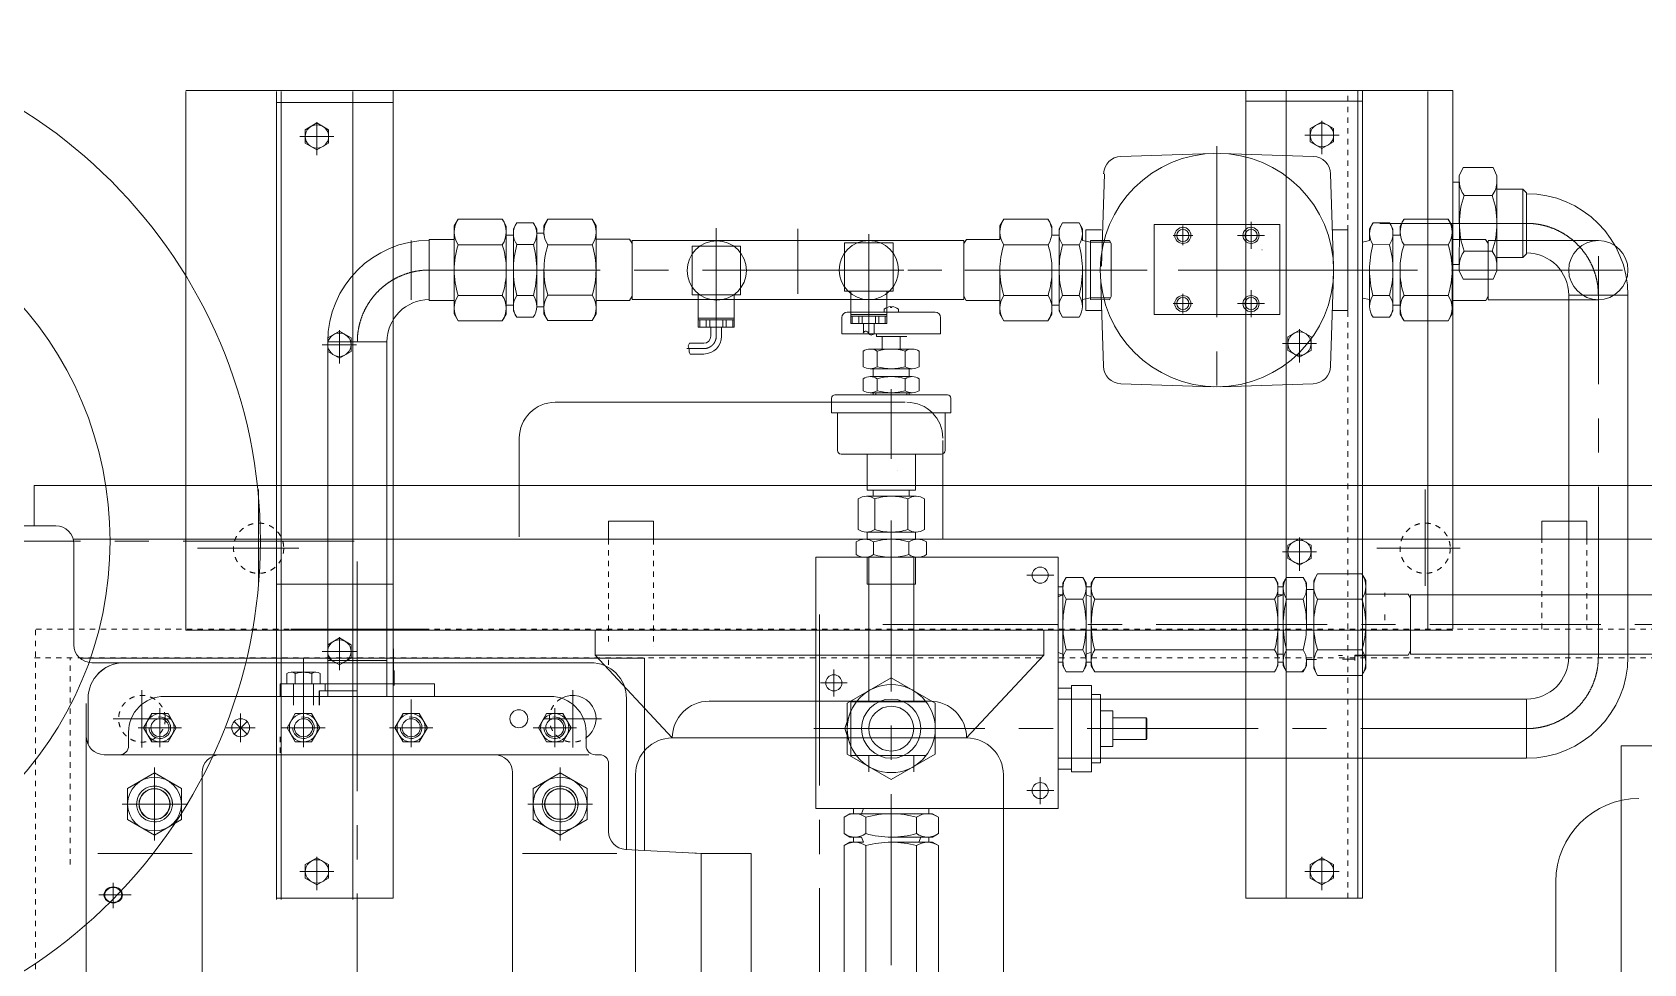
# Model space of a CAD drawing. Header units: millimetres. Extents: x 0 to 559189, y 1 to 426050.
# Drawn here: x 452740 to 475548, y 187871 to 201052 of the extents above; entities that cross this region are included whole.
import ezdxf

# ---------------------------------------------------------------- set-up
doc = ezdxf.new("R2010")
doc.units = ezdxf.units.MM
doc.header["$LTSCALE"] = 25.4
doc.linetypes.add('CENTER', pattern=[50.8, 31.75, -6.35, 6.35, -6.35])
doc.linetypes.add('EB_DASH', pattern=[6, 3, -3])
for name, color, linetype, lineweight in [('CAXA0', 7, 'Continuous', 5), ('CAXA1', 5, 'CENTER', 5), ('CAXA2', 6, 'EB_DASH', 5)]:
    doc.layers.add(name, color=color, linetype=linetype, lineweight=lineweight)

msp = doc.modelspace()

# ---------------------------------------------------------------- linework, layer by layer
at = {"layer": 'CAXA0', "color": 7, "linetype": 'Continuous', "lineweight": 5}
for p, q in [((454915.39, 200227.45), (472847.8, 200227.45)), ((454915.39, 192592.16), (454915.39, 200212.17)), ((456198.09, 188782.16), (456198.09, 200212.17)), ((456198.09, 200059.77), (457849.09, 200059.77)), ((456261.59, 200212.17), (456261.59, 188782.16)), ((457277.59, 200212.17), (457277.59, 188782.16)), ((457849.09, 188797.44), (457849.09, 200227.45)), ((469914.1, 188797.44), (469914.1, 200227.45)), ((469914.1, 200075.05), (471565.1, 200075.05)), ((470485.6, 200227.45), (470485.6, 188797.44)), ((471501.6, 200227.45), (471501.6, 188797.44)), ((471565.1, 188797.44), (471565.1, 200227.45)), ((472492.2, 192592.16), (472492.2, 200212.17)), ((472847.8, 192607.44), (472847.8, 200227.45)), ((456769.59, 199767.92), (456604.49, 199672.6)), ((456604.49, 199481.96), (456604.49, 199672.6)), ((456934.69, 199672.6), (456769.59, 199767.92)), ((456934.69, 199481.96), (456934.69, 199672.6)), ((470993.6, 199786.05), (470828.5, 199690.73)), ((470828.5, 199500.09), (470828.5, 199690.73)), ((471158.7, 199690.73), (470993.6, 199786.05)), ((471158.7, 199500.09), (471158.7, 199690.73)), ((456604.49, 199481.96), (456769.59, 199386.64)), ((456769.59, 199386.64), (456934.69, 199481.96)), ((470828.5, 199500.09), (470993.6, 199404.77)), ((470993.6, 199404.77), (471158.7, 199500.09)), ((469454.44, 199337.15), (468145.5, 199294.89)), ((469560.98, 199337.15), (470869.92, 199294.89)), ((472936.7, 199020.99), (472992.09, 199139.79)), ((472992.09, 199139.79), (473414.7, 199139.79)), ((473470.1, 199020.99), (473414.7, 199139.79)), ((467872.85, 197740.28), (467915.11, 199049.22)), ((471157.85, 197740.28), (471115.6, 199049.22)), ((472847.8, 198929.51), (472938.46, 198929.51)), ((472847.8, 198929.51), (472938.22, 198929.51)), ((472936.7, 198347.85), (472936.7, 199020.99)), ((473470.1, 199020.99), (473470.1, 198347.85)), ((473006.81, 198743.75), (473401.51, 198743.75)), ((473838.4, 198830.45), (473470.1, 198830.45)), ((473889.2, 198779.65), (473838.4, 198830.45)), ((473838.4, 198830.45), (473838.4, 197865.25)), ((473889.2, 197916.05), (473889.2, 198779.65)), ((458713.11, 198310.67), (458712.94, 198119.95)), ((458713.11, 198310.67), (458768.8, 198406.92)), ((458768.8, 198406.92), (459394.2, 198406.36)), ((459449.71, 198310.01), (459394.2, 198406.36)), ((459449.71, 198310.01), (459449.6, 198182.79)), ((459551.28, 198271.6), (459551.2, 198182.7)), ((459551.28, 198271.6), (459599.75, 198355.38)), ((459599.75, 198355.38), (459833.16, 198355.17)), ((459881.48, 198271.3), (459833.16, 198355.17)), ((459881.13, 198220.52), (459881.13, 197153.72)), ((459881.13, 197166.42), (459881.13, 198207.82)), ((459881.13, 198207.82), (459983.44, 198207.82)), ((459881.48, 198271.3), (459881.33, 198106.2)), ((459982.67, 198312.2), (460038.24, 198408.52)), ((459982.67, 198312.2), (459982.72, 198184.98)), ((460663.64, 198408.72), (460038.24, 198408.52)), ((460719.28, 198312.44), (460663.64, 198408.72)), ((460719.28, 198312.44), (460719.68, 197067.4)), ((466436.18, 198310.79), (466436.01, 198120.08)), ((466436.18, 198310.79), (466491.86, 198407.05)), ((466491.86, 198407.05), (467117.26, 198406.49)), ((467172.78, 198310.13), (467117.26, 198406.49)), ((467172.78, 198310.13), (467172.66, 198182.92)), ((467274.34, 198271.72), (467274.26, 198182.82)), ((467274.34, 198271.72), (467322.81, 198355.5)), ((467322.81, 198355.5), (467556.22, 198355.29)), ((467604.54, 198271.43), (467556.22, 198355.29)), ((467604.54, 198271.43), (467604.39, 198106.33)), ((467653.51, 198256.73), (467653.51, 197113.73)), ((467874.3, 198256.73), (467653.51, 198256.73)), ((468618.71, 197059.92), (468618.71, 198329.92)), ((468618.71, 198329.92), (470396.71, 198329.92)), ((470396.71, 198329.92), (470396.71, 197059.92)), ((471141.12, 198256.73), (471361.91, 198256.73)), ((471361.91, 198256.73), (471361.91, 197113.73)), ((471666.66, 198271.43), (471714.98, 198355.29)), ((471666.66, 198271.43), (471666.81, 198106.33)), ((471948.39, 198355.5), (471714.98, 198355.29)), ((471996.86, 198271.72), (471948.39, 198355.5)), ((471996.86, 198271.72), (471996.94, 198182.82)), ((472098.43, 198310.13), (472153.94, 198406.49)), ((472098.43, 198310.13), (472098.54, 198182.92)), ((472779.34, 198407.05), (472153.94, 198406.49)), ((472835.03, 198310.79), (472779.34, 198407.05)), ((472835.03, 198310.79), (472835.59, 197685.74)), ((472936.7, 197674.7), (472938.22, 198347.85)), ((473470.1, 197674.7), (473470.1, 198347.85)), ((458356.97, 198120.27), (458356.97, 197256.67)), ((458356.97, 198120.27), (458712.94, 198119.95)), ((458357.23, 197268.02), (458357.23, 198113.69)), ((458712.94, 198119.95), (458712, 197065.63)), ((458767.83, 198045.56), (459393.23, 198046.12)), ((459445.78, 198182.79), (459551.2, 198182.7)), ((459448.6, 197064.97), (459449.6, 198182.79)), ((459550.23, 197103.2), (459551.2, 198182.7)), ((459598.83, 198046.3), (459832.24, 198046.51)), ((460663.99, 198043.76), (460038.59, 198043.96)), ((461194.69, 198121.87), (460719.34, 198121.72)), ((461228.88, 198062.7), (461194.63, 198121.99)), ((461228.87, 198107.57), (461229.14, 197269.37)), ((461228.87, 198106.22), (465926.47, 198106.22)), ((462078.33, 197337.15), (462078.33, 198022.95)), ((462078.33, 198022.95), (462764.13, 198022.95)), ((462764.13, 197337.15), (462764.13, 198022.95)), ((464237.33, 197387.82), (464237.33, 198073.62)), ((464237.33, 198073.62), (464923.13, 198073.62)), ((464923.13, 197387.82), (464923.13, 198073.62)), ((465926.47, 198106.22), (465925.72, 197268.02)), ((465926.43, 198061.35), (465960.71, 198120.62)), ((465960.65, 198120.5), (466436.01, 198120.08)), ((466490.9, 198045.43), (467116.29, 198045.99)), ((467172.66, 198182.92), (467274.26, 198182.82)), ((467274.26, 198178.2), (467273.82, 197687.98)), ((467321.89, 198045.95), (467555.3, 198046.15)), ((467718.67, 198080.83), (467604.39, 198106.33)), ((467718.67, 198080.83), (467717.94, 197268.02)), ((467718.69, 198106.23), (467718.67, 198080.83)), ((467718.67, 198080.83), (468000.01, 198080.57)), ((467718.69, 198106.23), (467985.37, 198105.99)), ((468010.75, 198061.93), (467985.06, 198106.53)), ((468010.75, 198061.93), (468010.08, 197311.79)), ((471565.1, 198083.63), (471666.81, 198106.33)), ((471949.31, 198046.18), (471715.9, 198046.39)), ((472102.29, 198182.92), (471996.94, 198182.82)), ((471996.94, 198178.2), (471997.38, 197687.98)), ((472780.31, 198045.2), (472154.91, 198045.76)), ((473311.2, 198117.11), (472835.97, 198117.54)), ((473344.77, 198061.35), (473310.49, 198120.62)), ((473344.74, 198101.86), (473345.49, 197263.66)), ((474905.2, 198106.11), (473345.44, 198106.11)), ((472847.8, 197766.19), (472936.7, 197766.19)), ((473006.81, 197951.95), (473401.51, 197951.95)), ((473838.4, 197865.25), (473470.1, 197865.25)), ((473889.2, 197916.05), (473838.4, 197865.25)), ((459880.96, 197687.1), (459880.5, 197173.39)), ((459983.08, 197067.16), (459982.88, 197689.68)), ((466435.62, 197688.28), (466435.06, 197065.76)), ((467171.66, 197065.1), (467172.22, 197687.62)), ((467273.29, 197103.32), (467273.82, 197687.52)), ((467604.02, 197687.23), (467603.56, 197173.51)), ((467857.57, 197633.74), (467899.83, 196324.8)), ((471157.85, 197633.74), (471115.6, 196324.8)), ((471667.18, 197687.23), (471667.65, 197173.51)), ((471997.91, 197103.32), (471997.38, 197687.52)), ((472099.54, 197065.1), (472098.98, 197687.62)), ((472835.59, 197688.28), (472836.14, 197065.76)), ((472936.7, 197674.7), (472992.09, 197555.91)), ((472992.09, 197555.91), (473414.7, 197555.91)), ((473470.1, 197674.7), (473414.7, 197555.91)), ((458767.83, 197328.69), (459393.23, 197328.13)), ((459598.83, 197327.95), (459832.24, 197327.74)), ((460663.99, 197330.49), (460038.59, 197330.29)), ((461229.12, 197317.69), (461194.84, 197258.27)), ((462078.33, 197337.15), (462764.13, 197337.15)), ((462167.23, 196879.95), (462167.23, 197337.15)), ((462675.23, 196879.95), (462675.23, 197337.15)), ((464237.33, 197387.82), (464923.13, 197387.82)), ((464326.23, 196930.62), (464326.23, 197387.82)), ((464834.23, 196930.62), (464834.23, 197387.82)), ((465925.76, 197316.34), (465960, 197256.9)), ((466490.9, 197328.82), (467116.29, 197328.26)), ((467321.89, 197328.07), (467555.3, 197327.86)), ((467717.96, 197293.42), (467603.64, 197268.13)), ((467717.96, 197293.42), (467999.31, 197293.17)), ((468010.08, 197311.79), (467984.3, 197267.24)), ((471565.1, 197290.8), (471667.56, 197268.13)), ((471949.31, 197328.07), (471715.9, 197327.86)), ((472780.31, 197328.82), (472154.91, 197328.26)), ((473345.44, 197316.34), (473311.2, 197256.9)), ((474486.1, 192201.17), (474486.1, 197331.85)), ((474486.1, 197331.85), (475324.3, 197331.85)), ((475324.3, 192201.17), (475324.3, 197331.85)), ((458356.97, 197256.67), (458712.17, 197256.35)), ((458712, 197065.63), (458767.51, 196969.28)), ((459448.6, 197064.97), (459392.91, 196968.72)), ((459448.71, 197192.19), (459550.31, 197192.1)), ((459550.23, 197103.2), (459598.55, 197019.33)), ((459881.13, 197166.42), (459983.44, 197166.42)), ((459983.08, 197067.16), (460038.71, 196970.88)), ((460719.68, 197067.4), (460664.11, 196971.08)), ((461194.84, 197258.27), (460719.62, 197258.12)), ((461229.14, 197268.02), (465925.72, 197268.02)), ((464275.55, 197090.47), (465520.15, 197090.47)), ((464796.25, 197090.47), (464796.25, 197133.55)), ((464887.69, 197169.21), (464887.69, 197159.3)), ((464887.69, 197159.3), (464908.01, 197159.3)), ((464908.01, 197169.21), (464908.01, 197159.3)), ((464999.45, 197134.05), (464999.45, 197090.47)), ((465960, 197256.9), (466435.23, 197256.48)), ((466435.06, 197065.76), (466490.57, 196969.41)), ((467171.66, 197065.1), (467115.97, 196968.85)), ((467171.77, 197192.32), (467273.37, 197192.22)), ((467273.29, 197103.32), (467321.61, 197019.46)), ((467874.3, 197113.73), (467653.51, 197113.73)), ((467717.94, 197268.02), (467984.62, 197267.79)), ((471141.12, 197113.73), (471361.91, 197113.73)), ((471997.91, 197103.32), (471949.59, 197019.46)), ((472099.43, 197192.32), (471997.83, 197192.22)), ((472099.54, 197065.1), (472155.23, 196968.85)), ((472836.14, 197065.76), (472780.63, 196969.41)), ((473311.2, 197256.9), (472835.97, 197256.48)), ((474905.2, 197267.91), (473345.44, 197267.91)), ((458767.51, 196969.28), (459392.91, 196968.72)), ((459598.55, 197019.33), (459831.96, 197019.13)), ((460664.11, 196971.08), (460038.71, 196970.88)), ((462675.23, 197006.95), (462167.23, 197006.95)), ((462675.23, 196981.55), (462167.23, 196981.55)), ((462675.23, 196879.95), (462167.23, 196879.95)), ((462187.92, 196879.95), (462187.92, 196981.55)), ((462280.6, 196879.95), (462280.6, 196981.55)), ((462328.56, 196879.95), (462328.56, 196981.55)), ((462345.03, 196752.95), (462345.03, 196879.95)), ((462497.43, 196752.95), (462497.43, 196879.95)), ((462513.91, 196879.95), (462513.91, 196981.55)), ((462561.87, 196879.95), (462561.87, 196981.55)), ((462654.55, 196879.95), (462654.55, 196981.55)), ((464199.35, 196785.67), (464199.35, 197014.27)), ((464834.23, 197057.62), (464326.23, 197057.62)), ((464834.23, 197032.22), (464326.23, 197032.22)), ((464834.23, 196930.62), (464326.23, 196930.62)), ((464346.92, 196930.62), (464346.92, 197032.22)), ((464439.6, 196930.62), (464439.6, 197032.22)), ((464487.56, 196930.62), (464487.56, 197032.22)), ((464504.03, 196803.62), (464504.03, 196930.62)), ((464656.43, 196790.32), (464656.43, 196930.62)), ((464672.91, 196930.62), (464672.91, 197032.22)), ((464720.87, 196930.62), (464720.87, 197032.22)), ((464813.55, 196930.62), (464813.55, 197032.22)), ((465596.35, 196785.67), (465596.35, 197014.27)), ((466490.57, 196969.41), (467115.97, 196968.85)), ((467321.61, 197019.46), (467555.02, 197019.25)), ((468618.71, 197059.92), (470396.71, 197059.92)), ((470676.1, 196836.88), (470511, 196741.56)), ((470841.2, 196741.56), (470676.1, 196836.88)), ((471949.59, 197019.46), (471716.18, 197019.25)), ((472780.63, 196969.41), (472155.23, 196968.85)), ((457087.09, 196821.6), (456921.99, 196726.28)), ((456921.99, 196535.64), (456921.99, 196726.28)), ((457760.33, 196671.12), (456922.13, 196671.12)), ((456922.15, 196678.4), (456922.15, 191654.85)), ((457252.19, 196726.28), (457087.09, 196821.6)), ((457252.19, 196535.64), (457252.19, 196726.28)), ((457760.35, 196671.12), (457760.35, 191654.85)), ((462243.43, 196651.35), (462042.65, 196651.35)), ((464199.35, 196785.67), (464897.85, 196785.67)), ((464688.72, 196785.67), (464688.72, 196747.57)), ((465024.85, 196747.57), (464688.72, 196747.57)), ((464770.85, 196569.77), (464770.85, 196747.57)), ((464770.85, 196747.57), (465120.52, 196747.57)), ((464897.85, 196785.67), (465596.35, 196785.67)), ((465024.85, 196569.77), (465024.85, 196747.57)), ((470511, 196550.92), (470511, 196741.56)), ((470841.2, 196550.92), (470841.2, 196741.56)), ((456921.99, 196535.64), (457087.09, 196440.32)), ((457087.09, 196440.32), (457252.19, 196535.64)), ((462243.43, 196498.95), (462051.94, 196498.95)), ((464501.9, 196319.56), (464501.9, 196540.57)), ((465194.81, 196569.77), (464600.89, 196569.77)), ((464699.87, 196540.57), (464699.87, 196319.56)), ((465095.82, 196540.57), (465095.82, 196319.56)), ((465293.79, 196319.56), (465293.79, 196540.57)), ((470511, 196550.92), (470676.1, 196455.6)), ((470676.1, 196455.6), (470841.2, 196550.92)), ((464501.9, 195979.66), (464501.9, 196149.87)), ((465194.81, 196290.37), (464600.89, 196290.37)), ((465194.81, 196179.07), (464600.89, 196179.07)), ((464643.85, 196179.07), (464643.85, 196290.37)), ((464699.87, 196149.87), (464699.87, 195979.66)), ((465095.82, 196149.87), (465095.82, 195979.66)), ((465151.85, 196179.07), (465151.85, 196290.37)), ((465293.79, 195979.66), (465293.79, 196149.87)), ((465691.6, 195922.07), (464097.18, 195922.07)), ((465194.81, 195950.47), (464600.89, 195950.47)), ((464643.85, 195922.07), (464643.85, 195950.47)), ((464679.41, 195922.07), (464679.41, 195950.47)), ((465116.29, 195922.07), (465116.29, 195950.47)), ((465151.85, 195922.07), (465151.85, 195950.47)), ((469454.44, 196036.87), (468145.5, 196079.12)), ((469560.98, 196036.87), (470869.92, 196079.12)), ((460141.6, 195815.73), (465095.82, 195815.73)), ((464053.3, 195668.07), (464053.3, 195871.27)), ((465742.4, 195871.27), (465742.4, 195668.07)), ((464053.3, 195668.07), (465742.4, 195668.07)), ((464135.85, 195134.67), (464135.85, 195668.07)), ((465659.85, 195134.67), (465659.85, 195668.07)), ((459633.59, 193910.73), (459633.59, 195307.73)), ((465627.82, 193877.51), (465627.82, 195274.4)), ((464186.65, 195083.87), (465609.05, 195083.87)), ((464554.95, 195084.01), (464554.95, 194573.99)), ((465240.75, 195084.01), (465240.75, 194573.99)), ((452769.09, 194067.84), (452769.09, 194639.58)), ((495949.12, 194639.58), (452769.09, 194639.58)), ((465240.75, 194573.99), (464554.95, 194573.99)), ((464643.85, 194486.97), (464643.85, 194573.99)), ((465151.85, 194486.97), (465151.85, 194573.99)), ((464428.58, 194015.99), (464428.58, 194449.94)), ((465249.8, 194486.97), (464545.89, 194486.97)), ((464663.21, 194449.94), (464663.21, 194015.99)), ((465132.48, 194449.94), (465132.48, 194015.99)), ((465367.12, 194015.99), (465367.12, 194449.94)), ((461532.1, 194131.58), (460897.1, 194131.58)), ((460897.1, 193877.58), (460897.1, 194131.58)), ((461532.14, 194131.41), (460897.14, 194131.41)), ((460897.14, 193877.41), (460897.14, 194131.41)), ((461532.24, 194131.53), (460897.23, 194131.53)), ((460897.23, 193877.53), (460897.23, 194131.53)), ((461532.24, 194131.53), (460897.23, 194131.53)), ((460897.23, 193877.53), (460897.23, 194131.53)), ((461532.1, 194131.58), (461532.1, 193877.58)), ((461532.14, 194131.41), (461532.14, 193877.41)), ((461532.24, 194131.53), (461532.24, 193877.53)), ((461532.24, 194131.53), (461532.24, 193877.53)), ((474105.11, 193877.58), (474105.11, 194131.58)), ((474740.11, 194131.58), (474105.11, 194131.58)), ((474740.11, 193877.58), (474740.11, 194131.58)), ((452045.26, 194067.84), (453073.95, 194067.84)), ((462040.1, 193877.58), (453319.83, 193877.58)), ((461265.33, 193877.58), (465075.46, 193877.58)), ((461265.38, 193877.41), (465075.5, 193877.41)), ((461265.47, 193877.53), (465075.6, 193877.53)), ((492139.12, 193877.58), (461994.63, 193877.58)), ((465271.8, 193877.37), (464523.9, 193877.37)), ((464545.89, 193978.97), (464897.85, 193978.97)), ((464554.95, 193877.37), (464554.95, 193978.97)), ((465249.8, 193978.97), (464897.85, 193978.97)), ((465240.75, 193877.37), (465240.75, 193978.97)), ((470676.1, 193890.49), (470511, 193795.17)), ((470841.2, 193795.17), (470676.1, 193890.49)), ((453327.95, 192385.37), (453327.95, 193813.84)), ((464399.25, 193661.3), (464399.25, 193839.43)), ((464648.55, 193839.43), (464648.55, 193661.3)), ((465147.15, 193839.43), (465147.15, 193661.3)), ((465396.45, 193661.3), (465396.45, 193839.43)), ((470511, 193604.53), (470511, 193795.17)), ((470841.2, 193604.53), (470841.2, 193795.17)), ((463830.99, 193623.36), (463830.99, 190067.36)), ((463830.99, 193623.36), (467260.03, 193623.36)), ((464523.9, 193623.37), (465710.55, 193623.37)), ((464554.84, 193623.5), (464554.84, 193242.41)), ((464580.23, 193623.5), (464580.23, 193242.41)), ((465215.35, 193623.36), (465215.35, 193242.41)), ((465240.73, 193623.5), (465240.73, 193242.41)), ((467260.03, 192277.12), (467260.03, 193623.36)), ((470511, 193604.53), (470676.1, 193509.2)), ((470676.1, 193509.2), (470841.2, 193604.53)), ((456198.09, 193242.44), (457849.09, 193242.44)), ((456922.15, 193216.72), (456922.15, 191654.96)), ((457760.35, 193216.72), (457760.35, 191654.96)), ((465240.73, 193242.41), (464554.84, 193242.41)), ((464580.23, 193242.41), (464580.23, 191578.6)), ((465215.35, 193242.41), (465215.35, 191578.6)), ((467260.03, 193204.22), (467326.55, 193204.22)), ((467325.84, 193255.11), (467374.23, 193338.93)), ((467325.84, 193255.11), (467325.84, 193090.01)), ((467325.84, 192670.91), (467325.84, 193255.11)), ((467325.84, 192251.72), (467325.84, 193255.11)), ((467374.23, 193338.93), (467607.64, 193338.93)), ((467656.04, 193255.11), (467607.64, 193338.93)), ((467655.33, 193204.22), (467729.7, 193204.22)), ((467656.04, 193255.11), (467656.04, 192670.91)), ((467656.04, 193166.21), (467656.04, 193255.11)), ((467656.04, 192670.82), (467656.04, 193255.11)), ((467656.04, 192251.72), (467656.04, 193255.11)), ((467728.99, 193255.11), (467777.38, 193338.93)), ((467728.99, 192670.82), (467728.99, 193255.11)), ((467728.99, 193255.11), (467728.99, 193090.01)), ((467728.99, 192670.91), (467728.99, 193255.11)), ((467777.38, 193338.93), (470322.91, 193338.93)), ((470371.3, 193255.11), (470322.91, 193338.93)), ((470371.3, 193166.21), (470371.3, 193255.11)), ((470371.3, 193255.11), (470371.3, 192670.91)), ((470371.3, 192251.72), (470371.3, 193255.11)), ((470371.3, 192670.82), (470371.3, 193204.22)), ((470371.3, 193204.22), (470445.67, 193204.22)), ((470444.96, 193255.11), (470493.35, 193338.93)), ((470444.96, 192251.72), (470444.96, 193255.11)), ((470444.96, 193255.11), (470444.96, 193090.01)), ((470726.77, 193338.93), (470493.35, 193338.93)), ((470775.16, 193255.11), (470726.77, 193338.93)), ((470775.16, 193255.11), (470775.16, 192670.91)), ((470775.16, 193166.21), (470775.16, 193255.11)), ((470775.16, 192670.82), (470775.16, 193255.11)), ((470876.76, 193293.43), (470932.36, 193389.73)), ((470876.76, 193293.43), (470876.76, 192670.91)), ((470876.76, 193166.21), (470876.76, 193293.43)), ((471557.76, 193389.73), (470932.36, 193389.73)), ((471613.36, 193293.43), (471557.76, 193389.73)), ((471613.36, 192670.91), (471613.36, 193293.43)), ((471613.36, 193293.43), (471613.36, 193102.71)), ((467260.03, 193065.37), (467325.84, 193090.01)), ((467260.03, 193089.99), (467325.84, 193089.99)), ((467607.64, 193030.32), (467374.23, 193030.32)), ((467656.04, 193089.92), (467728.99, 193062.43)), ((470322.91, 193030.32), (467777.38, 193030.32)), ((470371.3, 193089.92), (470444.96, 193089.92)), ((470726.77, 193030.32), (470493.35, 193030.32)), ((470876.76, 193166.21), (470775.16, 193166.21)), ((471557.76, 193030.32), (470932.36, 193030.32)), ((472214.13, 193102.71), (471613.36, 193102.71)), ((472248.36, 193043.42), (472214.13, 193102.71)), ((472248.36, 192251.83), (472248.36, 193090.03)), ((497516.25, 193090.03), (472248.36, 193090.03)), ((454915.39, 192592.16), (472847.8, 192592.16)), ((455626.59, 192592.16), (461976.59, 192592.16)), ((460706.59, 192592.16), (460706.59, 192236.56)), ((467056.59, 192592.16), (467056.59, 192236.56)), ((467728.99, 192086.53), (467728.99, 192670.82)), ((470876.76, 192048.4), (470876.76, 192670.91)), ((471613.36, 192048.4), (471613.36, 192670.91)), ((456921.99, 192385.47), (457087.09, 192480.79)), ((456921.99, 192194.82), (456921.99, 192385.47)), ((457087.09, 192480.79), (457252.19, 192385.47)), ((457252.19, 192194.82), (457252.19, 192385.47)), ((457854.18, 192327.77), (457854.18, 192022.92)), ((467260.03, 190067.36), (467260.03, 192277.12)), ((467260.03, 192276.28), (467325.84, 192251.72)), ((467607.64, 192311.55), (467374.23, 192311.55)), ((467656.04, 192251.72), (467728.99, 192279.22)), ((470322.91, 192311.55), (467777.38, 192311.55)), ((470726.77, 192311.55), (470493.35, 192311.55)), ((471557.76, 192311.55), (470932.36, 192311.55)), ((472248.36, 192298.4), (472214.13, 192239.11)), ((461404.99, 192194.44), (453414.44, 192194.44)), ((460642.99, 192131.37), (453581.95, 192131.37)), ((457087.09, 192099.5), (456921.99, 192194.82)), ((456922.26, 192163.02), (457760.46, 192163.02)), ((457252.19, 192194.82), (457087.09, 192099.5)), ((460706.59, 192236.56), (467056.59, 192236.56)), ((460706.59, 192236.56), (461798.79, 191066)), ((461404.99, 189474.06), (461404.99, 192194.44)), ((467056.59, 192236.56), (465964.39, 191066)), ((467260.03, 192137.42), (467325.84, 192137.42)), ((467325.84, 192251.72), (467325.84, 192086.71)), ((467325.84, 192086.62), (467325.84, 192251.72)), ((467325.84, 192086.62), (467373.13, 192002.71)), ((467656.04, 192086.71), (467607.64, 192002.71)), ((467656.04, 192086.71), (467656.04, 192251.72)), ((467656.04, 192086.71), (467656.04, 192251.72)), ((467656.04, 192137.42), (467729.7, 192137.42)), ((467728.99, 192086.53), (467777.38, 192002.71)), ((470371.3, 192086.71), (470322.91, 192002.89)), ((470371.3, 192086.71), (470371.3, 192251.72)), ((470371.3, 192251.72), (470444.96, 192251.72)), ((470371.3, 192137.42), (470444.96, 192137.42)), ((470444.96, 192086.71), (470444.96, 192251.81)), ((470444.96, 192086.71), (470493.35, 192002.89)), ((470751.38, 192045.52), (470708.75, 192002.89)), ((470775.16, 192086.71), (470726.77, 192002.89)), ((470775.16, 192086.71), (470775.16, 192175.61)), ((470914.86, 192175.61), (470775.16, 192175.61)), ((470876.76, 192048.4), (470932.36, 191952.09)), ((471283.16, 192232.76), (471229.82, 192232.76)), ((471460.96, 192180.69), (471283.16, 192180.69)), ((472214.13, 192239.11), (471460.96, 192239.11)), ((471460.96, 192162.91), (471460.96, 192239.11)), ((471613.36, 192226.41), (471460.96, 192226.41)), ((471613.36, 192048.4), (471557.76, 191952.09)), ((497512.13, 192251.83), (472248.36, 192251.83)), ((456248.98, 191655.03), (456248.98, 191832.82)), ((456248.98, 191832.82), (458433.38, 191832.82)), ((456344.43, 191976.87), (456344.43, 191832.82)), ((456813.7, 191832.82), (456344.43, 191832.82)), ((456755.04, 191995.38), (456403.09, 191995.38)), ((456439.36, 191528.02), (456439.36, 191832.82)), ((456706.06, 191832.82), (456452.06, 191832.82)), ((456461.75, 191976.87), (456461.75, 191832.82)), ((456696.38, 191976.87), (456696.38, 191832.82)), ((456718.76, 191528.02), (456718.76, 191832.82)), ((456813.7, 191976.87), (456813.7, 191832.82)), ((456884.16, 191832.82), (456884.16, 191731.22)), ((457861.8, 192022.92), (457861.8, 191807.02)), ((458433.38, 191655.03), (458433.38, 191832.82)), ((464897.79, 191916.48), (464275.27, 191557.07)), ((465520.31, 191557.07), (464897.79, 191916.48)), ((467373.13, 192002.71), (467607.64, 192002.71)), ((467374.23, 192002.71), (467607.64, 192002.71)), ((467777.38, 192002.71), (469232.2, 192002.71)), ((467777.38, 192002.71), (470322.91, 192002.71)), ((470726.77, 192002.89), (470493.35, 192002.89)), ((471557.76, 191952.09), (470932.36, 191952.09)), ((453531.46, 191623.37), (453531.46, 190971.49)), ((454610.88, 191654.85), (460071.58, 191654.85)), ((456801.48, 191731.22), (457341.23, 191731.22)), ((456801.48, 191731.22), (456801.48, 191528.02)), ((456807.83, 191731.22), (456807.83, 191528.02)), ((461150.99, 191623.37), (461150.99, 189487.37)), ((467450.53, 191769.1), (467260.03, 191769.1)), ((467260.03, 191616.76), (473889.2, 191616.76)), ((467450.53, 190588), (467450.53, 191807.2)), ((467729.93, 191807.2), (467450.53, 191807.2)), ((467729.93, 190588), (467729.93, 191807.2)), ((467856.93, 191680.2), (467729.93, 191680.2)), ((467856.93, 190715), (467856.93, 191680.2)), ((473889.2, 190778.56), (473889.2, 191616.76)), ((453505.51, 191553.35), (453505.51, 179727.29)), ((454431.74, 191410.17), (454316.4, 191210.4)), ((454662.41, 191410.17), (454431.74, 191410.17)), ((454777.75, 191210.4), (454662.41, 191410.17)), ((456463.74, 191410.17), (456348.4, 191210.4)), ((456694.41, 191410.17), (456463.74, 191410.17)), ((456809.75, 191210.4), (456694.41, 191410.17)), ((457987.74, 191410.17), (457872.4, 191210.4)), ((458218.41, 191410.17), (457987.74, 191410.17)), ((458333.75, 191210.4), (458218.41, 191410.17)), ((460019.74, 191410.17), (459904.4, 191210.4)), ((460250.41, 191410.17), (460019.74, 191410.17)), ((460365.75, 191210.4), (460250.41, 191410.17)), ((461151.2, 191400.85), (461151.2, 189599.02)), ((462319.49, 191586.7), (465443.69, 191586.7)), ((464238.76, 191197.66), (464326.29, 191451.66)), ((464275.27, 191557.07), (464275.27, 190838.25)), ((464326.29, 191578.6), (464326.29, 190816.6)), ((465355.03, 191578.6), (464326.29, 191578.6)), ((465355.03, 191578.6), (465380.43, 191578.6)), ((465520.31, 190838.25), (465520.31, 191557.07)), ((468034.73, 191451.6), (467856.93, 191451.6)), ((468034.73, 190943.6), (468034.73, 191451.6)), ((454102.88, 191146.85), (454103.56, 190956.81)), ((454316.4, 191210.4), (454431.74, 191010.63)), ((454662.41, 191010.63), (454777.75, 191210.4)), ((455600.27, 191120.6), (455779.88, 191300.2)), ((455600.27, 191300.2), (455779.88, 191120.6)), ((456348.4, 191210.4), (456463.74, 191010.63)), ((456694.41, 191010.63), (456809.75, 191210.4)), ((457872.4, 191210.4), (457987.74, 191010.63)), ((458218.41, 191010.63), (458333.75, 191210.4)), ((459904.4, 191210.4), (460019.74, 191010.63)), ((460250.41, 191010.63), (460365.75, 191210.4)), ((460579.58, 191146.85), (460579.58, 190956.35)), ((464326.29, 190943.66), (464238.76, 191197.66)), ((468504.63, 191350), (468034.73, 191350)), ((468504.63, 191350), (468517.33, 191337.3)), ((468504.63, 191045.2), (468504.63, 191350)), ((468517.33, 191057.9), (468517.33, 191337.3)), ((454662.41, 191010.63), (454431.74, 191010.63)), ((456694.41, 191010.63), (456463.74, 191010.63)), ((458218.41, 191010.63), (457987.74, 191010.63)), ((460250.41, 191010.63), (460019.74, 191010.63)), ((461798.79, 191066), (465964.39, 191066)), ((468034.73, 190943.6), (467856.93, 190943.6)), ((468504.63, 191045.2), (468034.73, 191045.2)), ((468504.63, 191045.2), (468517.33, 191057.9)), ((475229.99, 187400.55), (475229.99, 190956.55)), ((495949.12, 190956.55), (475229.99, 190956.55)), ((453759.51, 190829.35), (460616.77, 190829.35)), ((460770.08, 190829.35), (460706.58, 190829.35)), ((460897.08, 190702.35), (460897.08, 189741.71)), ((464275.27, 190838.25), (464897.79, 190478.84)), ((465380.43, 190816.6), (464326.29, 190816.6)), ((464580.23, 190816.6), (464580.23, 190588.06)), ((464897.79, 190478.84), (465520.31, 190838.25)), ((465215.35, 190816.6), (465215.35, 190588.06)), ((467260.03, 190778.56), (473889.2, 190778.56)), ((467856.93, 190715), (467729.93, 190715)), ((454470.87, 190570.75), (454089.87, 190350.78)), ((454470.87, 190570.75), (454851.87, 190350.78)), ((455145.67, 190575.35), (455145.67, 174765.41)), ((459536.31, 190575.35), (459536.31, 174765.41)), ((460211.11, 190570.75), (459830.11, 190350.78)), ((460211.11, 190570.75), (460592.11, 190350.78)), ((461278.09, 190545.3), (461278.09, 185188.06)), ((466485.09, 190545.3), (466485.09, 185188.06)), ((467450.53, 190626.1), (467260.03, 190626.1)), ((467729.93, 190588), (467450.53, 190588)), ((454089.87, 190350.78), (454089.87, 189910.84)), ((454851.87, 190350.78), (454851.87, 189910.84)), ((459830.11, 190350.78), (459830.11, 189910.84)), ((460592.11, 190350.78), (460592.11, 189910.84)), ((463830.99, 190067.36), (464506.18, 190067.36)), ((464313.59, 189993.7), (464229.68, 189946.41)), ((464313.59, 189993.7), (464478.69, 189993.7)), ((464478.69, 189993.7), (464313.68, 189993.7)), ((464364.39, 190067.36), (464364.39, 189993.7)), ((464506.18, 190067.36), (464478.69, 189993.7)), ((464478.69, 189993.7), (465482.08, 189993.7)), ((464506.18, 190067.36), (467260.03, 190067.36)), ((464897.79, 189993.7), (465482.08, 189993.7)), ((465482.08, 189993.7), (465316.98, 189993.7)), ((465431.19, 190067.36), (465431.19, 189992.99)), ((465482.08, 189993.7), (465565.9, 189945.31)), ((454470.87, 189690.87), (454089.87, 189910.84)), ((454470.87, 189690.87), (454851.87, 189910.84)), ((460211.11, 189690.87), (459830.11, 189910.84)), ((460211.11, 189690.87), (460592.11, 189910.84)), ((464229.68, 189946.41), (464229.68, 189711.9)), ((464229.68, 189945.31), (464229.68, 189711.9)), ((464538.29, 189711.9), (464538.29, 189945.31)), ((465257.29, 189711.9), (465257.29, 189945.31)), ((465565.9, 189945.31), (465565.9, 189711.9)), ((464313.68, 189663.5), (464229.68, 189711.9)), ((464313.5, 189590.55), (464229.68, 189542.16)), ((464229.68, 189542.16), (464229.68, 188087.34)), ((464229.68, 189542.16), (464229.68, 186996.63)), ((464313.5, 189590.55), (464506.18, 189590.55)), ((464313.68, 189663.5), (464478.69, 189663.5)), ((464313.68, 189663.5), (464478.69, 189663.5)), ((464364.39, 189663.5), (464364.39, 189589.84)), ((464478.69, 189663.5), (464506.18, 189590.55)), ((464538.29, 186996.63), (464538.29, 189542.16)), ((464897.79, 189663.5), (465482.08, 189663.5)), ((464897.79, 189663.5), (465482.08, 189663.5)), ((464897.79, 189590.55), (465482.08, 189590.55)), ((465482.08, 189663.5), (464897.88, 189663.5)), ((464897.88, 189590.55), (465482.08, 189590.55)), ((465257.29, 186996.63), (465257.29, 189542.16)), ((465316.89, 189663.5), (465289.39, 189590.55)), ((465482.08, 189590.55), (465316.98, 189590.55)), ((465393.18, 189663.5), (465482.08, 189663.5)), ((465431.19, 189664.21), (465431.19, 189589.84)), ((465482.08, 189663.5), (465565.9, 189711.9)), ((465482.08, 189590.55), (465565.9, 189542.16)), ((465565.9, 189542.16), (465565.9, 186996.63)), ((455004.27, 189432.35), (453668.66, 189432.35)), ((456604.49, 189273.76), (456769.59, 189369.08)), ((456769.59, 189369.08), (456934.69, 189273.76)), ((459677.71, 189432.35), (461013.32, 189432.35)), ((462205.2, 189432.12), (461137.78, 189488.06)), ((462205.2, 189432.12), (462081.1, 189442.06)), ((462916.18, 189432.12), (462205.2, 189432.12)), ((462205.2, 185114.59), (462205.2, 189432.12)), ((462916.18, 189432.12), (462916.18, 187273.12)), ((470993.6, 189369.08), (470828.5, 189273.76)), ((471158.7, 189273.76), (470993.6, 189369.08)), ((456604.49, 189083.12), (456604.49, 189273.76)), ((456769.59, 188987.8), (456604.49, 189083.12)), ((456934.69, 189083.12), (456769.59, 188987.8)), ((456934.69, 189083.12), (456934.69, 189273.76)), ((470828.5, 189083.12), (470828.5, 189273.76)), ((470828.5, 189083.12), (470993.6, 188987.8)), ((470993.6, 188987.8), (471158.7, 189083.12)), ((471158.7, 189083.12), (471158.7, 189273.76)), ((474304.41, 173858.18), (474304.41, 189033.39)), ((457849.09, 188797.44), (456198.09, 188797.44)), ((469914.1, 188797.44), (471565.1, 188797.44))]:
    msp.add_line(p, q, dxfattribs=at)
for centre, radius in [((448768.64, 193851.85), 7200.29), ((456769.59, 199577.28), 165.1), ((470993.6, 199595.41), 165.1), ((469507.71, 197687.01), 1651), ((448768.64, 193851.85), 5073.37), ((469025.11, 198177.52), 114.3), ((469025.11, 198177.52), 86.36), ((469990.31, 198177.52), 114.3), ((469990.31, 198177.52), 86.36), ((462428.58, 197680.05), 418.87), ((464580.23, 197687.12), 418.87), ((474905.2, 197687.01), 419.1), ((469025.11, 197212.32), 114.3), ((469025.11, 197212.32), 86.36), ((469990.31, 197212.32), 114.3), ((469990.31, 197212.32), 86.36), ((457087.09, 196630.96), 165.1), ((470676.1, 196646.24), 165.1), ((470676.1, 193699.85), 165.1), ((467006.03, 193369.36), 114.3), ((457087.09, 192290.14), 165.1), ((464084.99, 191845.36), 114.3), ((464897.79, 191197.66), 622.52), ((464897.89, 191197.65), 419.1), ((454547.07, 191210.4), 199.77), ((456579.07, 191210.4), 199.77), ((458103.08, 191210.4), 199.77), ((459626.99, 191337.62), 127), ((460135.08, 191210.4), 199.77), ((464897.79, 191197.66), 317.5), ((454547.07, 191210.4), 128.34), ((455690.07, 191210.4), 127), ((456579.07, 191210.4), 128.34), ((458103.08, 191210.4), 128.34), ((460135.08, 191210.4), 128.34), ((454470.87, 190130.81), 381), ((460211.11, 190130.81), 381), ((454470.87, 190130.9), 219.63), ((454470.87, 190130.81), 215.9), ((460211.28, 190130.9), 219.63), ((460211.11, 190130.81), 215.9), ((467006.03, 190321.36), 114.3), ((456769.59, 189178.44), 165.1), ((470993.6, 189178.44), 165.1)]:
    msp.add_circle(centre, radius, dxfattribs=at)
for centre, radius, start, end in [((468156.76, 199041.12), 254, 91.746199, 178.048062), ((470861.73, 199041.02), 254, 1.849069, 88.150931), ((473258.38, 198941.77), 320.15, 182.194672, 218.207805), ((473149.95, 198941.77), 320.15, 321.792195, 359.999999), ((474115.42, 198347.8), 1177.2, 160.345585, 179.997752), ((472292.9, 198347.8), 1177.2, 0, 19.652167), ((473889.2, 197331.85), 1435.1, 0, 90), ((459030.28, 198225.5), 318.21, 145.667187, 214.435682), ((459130.46, 198225.59), 318.21, 325.667187, 34.435682), ((459820.5, 198200.81), 270.2, 145.226252, 214.876618), ((459610.29, 198200.62), 270.2, 325.226252, 34.876618), ((460301.26, 198223.58), 318.21, 145.597243, 214.365738), ((460401.44, 198223.55), 318.21, 325.597243, 34.365738), ((466753.34, 198225.37), 318.21, 145.667187, 214.435682), ((466853.53, 198225.46), 318.21, 325.667187, 34.435682), ((467543.56, 198200.45), 270.2, 145.226252, 214.876618), ((467333.36, 198200.26), 270.2, 325.226252, 34.876618), ((471937.85, 198200.49), 270.2, 145.123382, 214.773748), ((471727.64, 198200.68), 270.2, 325.123382, 34.773748), ((472417.68, 198225.23), 318.21, 145.564318, 214.332813), ((472517.86, 198225.14), 318.21, 325.564318, 34.332813), ((474115.42, 198347.89), 1177.2, 180.002248, 199.654415), ((472292.9, 198347.89), 1177.2, 340.347833, 0), ((458357.23, 196671.12), 1435.1, 90, 180), ((459901.99, 197687.16), 1189.43, 162.463481, 180.051435), ((458259.72, 197685.69), 1189.43, 0.051435, 17.639389), ((460909.59, 197688.07), 1358.84, 164.714261, 180.051435), ((458522.12, 197685.93), 1358.84, 0.051435, 15.388608), ((461172.31, 197684.18), 1189.43, 162.393537, 179.98149), ((459530.04, 197684.71), 1189.43, 359.98149, 17.569444), ((467625.05, 197687.04), 1189.43, 162.463481, 180.051435), ((465982.79, 197685.56), 1189.43, 0.051435, 17.639389), ((468632.65, 197687.71), 1358.84, 164.714261, 180.051435), ((466245.18, 197685.57), 1358.84, 0.051435, 15.388608), ((473026.02, 197685.8), 1358.84, 164.611392, 179.948565), ((470638.55, 197687.94), 1358.84, 359.948565, 15.285739), ((473288.42, 197685.33), 1189.43, 162.360611, 179.948565), ((471646.15, 197686.81), 1189.43, 359.948565, 17.536519), ((473258.38, 197753.93), 320.15, 141.792195, 177.805328), ((473149.95, 197753.93), 320.15, 0.000001, 38.207805), ((473889.2, 197331.85), 596.9, 0, 90), ((459901.99, 197687.08), 1189.43, 179.948565, 197.536519), ((458259.72, 197688.56), 1189.43, 342.360611, 359.948565), ((460909.59, 197686.18), 1358.84, 179.948565, 195.285739), ((458522.12, 197688.32), 1358.84, 344.611392, 359.948565), ((461172.31, 197690.07), 1189.43, 180.01851, 197.606463), ((459530.04, 197689.53), 1189.43, 342.430556, 0.01851), ((467625.05, 197687.21), 1189.43, 179.948565, 197.536519), ((465982.79, 197688.68), 1189.43, 342.360611, 359.948565), ((468632.65, 197686.3), 1358.84, 179.948565, 195.285739), ((466245.18, 197688.45), 1358.84, 344.611392, 359.948565), ((473026.02, 197688.45), 1358.84, 180.051435, 195.388608), ((470638.55, 197686.3), 1358.84, 344.714261, 0.051435), ((473288.42, 197688.68), 1189.43, 180.051435, 197.639389), ((471646.15, 197687.21), 1189.43, 342.463481, 0.051435), ((459030.28, 197148.75), 318.21, 145.564318, 214.332813), ((459130.46, 197148.66), 318.21, 325.564318, 34.332813), ((459820.5, 197173.44), 270.2, 145.123382, 214.773748), ((459610.29, 197173.63), 270.2, 325.123382, 34.773748), ((460301.26, 197150.67), 318.21, 145.634262, 214.402757), ((460401.44, 197150.7), 318.21, 325.634262, 34.402757), ((466753.34, 197148.88), 318.21, 145.564318, 214.332813), ((466853.53, 197148.79), 318.21, 325.564318, 34.332813), ((467543.56, 197173.57), 270.2, 145.123382, 214.773748), ((467333.36, 197173.76), 270.2, 325.123382, 34.773748), ((471937.85, 197173.76), 270.2, 145.226252, 214.876618), ((471727.64, 197173.57), 270.2, 325.226252, 34.876618), ((472417.68, 197148.79), 318.21, 145.667187, 214.435682), ((472517.86, 197148.88), 318.21, 325.667187, 34.435682), ((458357.23, 196671.12), 596.9, 90, 180), ((464275.55, 197014.27), 76.2, 90, 180), ((464897.85, 197006.97), 162.31, 93.583322, 128.752304), ((464897.85, 197006.97), 162.56, 51.247696, 86.416678), ((465520.15, 197014.27), 76.2, 0, 90), ((462243.43, 196752.95), 254, 270, 0), ((462243.43, 196752.95), 101.6, 270, 0), ((464600.89, 196387.37), 182.4, 57.132768, 122.867232), ((464897.85, 195883.97), 685.8, 73.221345, 106.778655), ((465194.81, 196387.37), 182.4, 57.132768, 122.867232), ((464600.89, 196472.77), 182.4, 237.132768, 302.867232), ((464600.89, 195996.67), 182.4, 57.132768, 122.867232), ((464897.85, 196976.17), 685.8, 253.221345, 286.778655), ((464897.85, 195493.27), 685.8, 73.221345, 106.778655), ((465194.81, 196472.77), 182.4, 237.132768, 302.867232), ((465194.81, 195996.67), 182.4, 57.132768, 122.867232), ((468153.7, 196332.99), 254, 181.849069, 268.150931), ((470861.73, 196332.99), 254, 271.849069, 358.150931), ((464104.1, 195871.27), 50.8, 90, 180), ((464600.89, 196132.86), 182.4, 237.132768, 302.867232), ((464897.85, 196636.27), 685.8, 253.221345, 286.778655), ((465194.81, 196132.86), 182.4, 237.132768, 302.867232), ((465691.6, 195871.27), 50.8, 0, 90), ((460141.6, 195307.73), 508, 90, 180), ((465120, 195307.73), 508, 0, 90), ((464186.65, 195134.67), 50.8, 180, 270), ((465609.05, 195134.67), 50.8, 270, 0), ((464545.89, 194282.58), 204.38, 54.969964, 125.030036), ((464897.85, 193724.97), 762, 90, 107.933933), ((464897.85, 193724.97), 762, 72.066067, 90), ((465249.8, 194282.58), 204.38, 54.969964, 125.030036), ((453073.95, 193813.84), 254, 0, 90), ((464523.9, 193653.59), 223.77, 56.149101, 123.850899), ((464545.89, 194183.35), 204.38, 234.969964, 305.030036), ((464897.85, 193039.16), 838.2, 72.69712, 107.30288), ((464897.85, 194740.97), 762, 252.066067, 270), ((464897.85, 194740.97), 762, 270, 287.933933), ((465249.8, 194183.35), 204.38, 234.969964, 305.030036), ((465271.8, 193653.59), 223.77, 56.149101, 123.850899), ((464523.9, 193847.14), 223.77, 236.149101, 303.850899), ((464897.85, 194461.57), 838.2, 252.69712, 287.30288), ((465271.8, 193847.14), 223.77, 236.149101, 303.850899), ((467596.04, 193184.63), 270.2, 145.174817, 214.825183), ((467385.84, 193184.63), 270.2, 325.174817, 34.825183), ((467999.19, 193184.63), 270.2, 145.174817, 214.825183), ((470101.1, 193184.63), 270.2, 325.174817, 34.825183), ((470715.16, 193184.63), 270.2, 145.174817, 214.825183), ((470504.96, 193184.63), 270.2, 325.174817, 34.825183), ((471194.97, 193210.03), 318.21, 145.615753, 214.384247), ((471295.15, 193210.03), 318.21, 325.615753, 34.384247), ((468684.67, 192670.91), 1358.84, 164.662826, 180), ((466297.2, 192670.91), 1358.84, 0, 15.337174), ((469087.82, 192670.91), 1358.84, 164.662826, 180), ((469012.46, 192670.91), 1358.84, 0, 15.337174), ((471803.79, 192670.91), 1358.84, 164.662826, 180), ((469416.32, 192670.91), 1358.84, 0, 15.337174), ((472066.19, 192670.91), 1189.43, 162.412046, 180), ((470423.93, 192670.91), 1189.43, 0, 17.587954), ((468684.67, 192670.96), 1358.84, 180, 195.337174), ((466297.2, 192670.96), 1358.84, 344.662826, 0), ((469087.82, 192670.96), 1358.84, 180, 195.337174), ((469012.46, 192670.96), 1358.84, 344.662826, 0), ((471803.79, 192670.96), 1358.84, 180, 195.337174), ((469416.32, 192670.96), 1358.84, 344.662826, 0), ((472066.19, 192670.96), 1189.43, 180, 197.587954), ((470423.93, 192670.96), 1189.43, 342.412046, 0), ((453581.95, 192385.37), 254, 180, 270), ((467596.04, 192157.25), 270.2, 145.174817, 214.825183), ((467385.84, 192157.25), 270.2, 325.174817, 34.825183), ((467999.19, 192157.25), 270.2, 145.174817, 214.825183), ((470101.1, 192157.25), 270.2, 325.174817, 34.825183), ((470715.16, 192157.25), 270.2, 145.174817, 214.825183), ((470504.96, 192157.25), 270.2, 325.174817, 34.825183), ((471194.97, 192131.85), 318.21, 145.615753, 214.384247), ((471295.15, 192131.85), 318.21, 325.615753, 34.384247), ((454039.47, 191623.37), 508, 90, 180), ((454038.99, 191623.37), 508, 90, 138.604559), ((460642.99, 191623.37), 508, 0, 90), ((473889.2, 192213.66), 1435.1, 270, 0), ((473889.2, 192213.66), 596.9, 270, 0), ((456403.09, 191893.19), 102.19, 54.969964, 125.030036), ((456579.06, 191614.38), 381, 72.066067, 107.933933), ((456755.04, 191893.19), 102.19, 54.969964, 125.030036), ((454610.88, 191146.85), 508, 90, 180), ((460071.58, 191146.85), 508, 0, 90), ((460388.99, 191337.62), 330.2, 305.252213, 118.219812), ((454547.07, 191210.4), 152.4, 180, 100), ((456579.07, 191210.4), 152.4, 180, 100), ((458103.08, 191210.4), 152.4, 180, 100), ((460135.08, 191210.4), 152.4, 180, 100), ((462319.49, 191066), 520.7, 90, 180), ((465443.69, 191066), 520.7, 0, 90), ((453759.51, 191083.35), 254, 180, 270), ((453976.56, 190956.35), 127, 270, 0.204438), ((460706.58, 190956.35), 127, 180, 270), ((461798.79, 190545.3), 520.7, 90, 180), ((465964.39, 190545.3), 520.7, 0, 90), ((455399.67, 190575.35), 254, 90, 180), ((459282.31, 190575.35), 254, 0, 90), ((460770.08, 190702.35), 127, 0, 90), ((454470.87, 190130.9), 254, 180, 100), ((454470.87, 190130.81), 254, 0, 190), ((460211.11, 190130.81), 254, 350, 180), ((460211.28, 190130.9), 254, 180, 100), ((464383.98, 189723.5), 270.2, 55.174817, 124.825183), ((464897.7, 188634.87), 1358.84, 90, 105.337174), ((464897.88, 188634.87), 1358.84, 74.662826, 90), ((465411.6, 189723.5), 270.2, 55.174817, 124.825183), ((475480.07, 189033.39), 1175.66, 90, 180), ((461151.08, 189741.71), 254, 180, 267), ((464383.98, 189933.7), 270.2, 235.174817, 304.825183), ((464383.98, 189320.35), 270.2, 55.174817, 124.825183), ((464897.7, 191022.34), 1358.84, 254.662826, 270), ((464897.7, 188231.72), 1358.84, 90, 105.337174), ((464897.88, 191022.34), 1358.84, 270, 285.337174), ((464897.88, 188231.72), 1358.84, 74.662826, 90), ((465411.6, 189933.7), 270.2, 235.174817, 304.825183), ((465411.6, 189320.35), 270.2, 55.174817, 124.825183)]:
    msp.add_arc(centre, radius, start, end, dxfattribs=at)
for major_axis, ratio in [((131.23, 0), 0.86444444), ((119.57, 0), 0.87926829)]:
    msp.add_ellipse((453886.59, 188844.7), major_axis=major_axis, ratio=ratio, dxfattribs=at)
msp.add_open_spline([(462051.94, 196498.95), (462044.85, 196508.82), (462030.49, 196533.44), (462043.19, 196575.39), (462017.16, 196614.58), (462033.95, 196641.44), (462042.65, 196651.35)], degree=3, knots=[0, 0, 0, 0, 1.43571808, 3.13592313, 4.78701988, 6.34394352, 6.34394352, 6.34394352, 6.34394352], dxfattribs=at)
msp.add_open_spline([(464654.27, 196789.46), (464644.21, 196777.86), (464611.84, 196753.91), (464577.54, 196794.58), (464543.24, 196835.25), (464510.88, 196811.3), (464500.81, 196799.7)], degree=3, dxfattribs=at)
msp.add_point((467252.18, 192670.82), dxfattribs=at)
msp.add_point((467252.18, 192670.82), dxfattribs=at)
at = {"layer": 'CAXA1', "linetype": 'CENTER', "lineweight": 5, "ltscale": 3}
for p, q in [((470993.6, 199798.7), (470993.6, 199328.57)), ((456528.29, 199577.28), (457010.89, 199577.28)), ((456769.59, 199780.58), (456769.59, 199310.44)), ((470752.3, 199595.41), (471234.9, 199595.41)), ((469507.71, 199438.84), (469507.71, 195822.86)), ((462421.23, 198278.54), (462421.23, 196752.95)), ((463577.71, 198269.21), (463577.45, 197351)), ((469025.11, 198037.82), (469025.11, 198317.22)), ((469990.31, 198368.02), (469990.31, 197987.02)), ((473889.2, 198347.85), (471813.41, 198347.85)), ((473311.97, 198347.85), (473143.06, 198347.85)), ((458103.12, 198107.15), (458103.12, 197267.2)), ((464580.23, 197185.11), (464580.23, 198196.44)), ((464580.23, 197185.11), (464580.23, 198196.44)), ((464580.23, 197185.11), (464580.23, 198196.44)), ((464580.23, 197181.46), (464580.23, 198192.79)), ((464580.23, 198182.19), (464580.23, 197192.05)), ((464580.23, 197311.62), (464580.23, 198149.82)), ((468885.41, 198177.52), (469164.81, 198177.52)), ((469507.71, 197359.26), (469507.71, 198031.59)), ((469799.81, 198177.52), (470180.81, 198177.52)), ((469850.61, 198177.52), (470130.01, 198177.52)), ((470142.5, 197973.9), (470144.96, 197973.9)), ((474905.2, 192201.17), (474905.2, 197883.96)), ((458357.23, 197687.12), (472046.26, 197687.12)), ((465075.31, 197687.12), (464085.16, 197687.12)), ((475246.76, 197687.01), (465941.37, 197687.01)), ((458103.08, 197345.25), (458103.08, 197344.44)), ((464580.23, 197311.62), (464580.23, 196803.62)), ((469025.11, 197072.62), (469025.11, 197352.02)), ((469990.31, 197402.82), (469990.31, 197021.82)), ((458103.08, 197218.15), (458103.08, 197217.34)), ((458103.08, 197218.15), (458103.08, 197217.34)), ((468885.41, 197212.32), (469164.81, 197212.32)), ((469799.81, 197212.32), (470180.81, 197212.32)), ((469850.61, 197212.32), (470130.01, 197212.32)), ((457087.09, 196834.25), (457087.09, 196364.12)), ((470676.1, 196849.53), (470676.1, 196379.4)), ((456845.79, 196630.96), (457328.39, 196630.96)), ((470434.8, 196646.24), (470917.4, 196646.24)), ((462005.48, 196575.15), (462243.43, 196575.15)), ((464897.85, 195016.83), (464897.85, 196003.8)), ((464986.6, 194855.52), (464986.6, 194853.06)), ((455944.04, 193220.88), (455944.04, 194581.18)), ((472454.05, 193220.88), (472454.05, 194581.18)), ((464897.79, 194143.44), (464897.79, 184971.03)), ((470676.1, 193903.14), (470676.1, 193433)), ((457294.41, 193851.85), (440242.88, 193851.85)), ((456299.74, 193750.41), (455080.54, 193750.41)), ((456513.55, 193750.58), (455516.52, 193750.58)), ((470434.8, 193699.85), (470917.4, 193699.85)), ((472949.32, 193750.57), (471768.31, 193750.57)), ((457341.1, 193563.94), (457341.1, 191730.82)), ((466815.53, 193369.36), (467196.53, 193369.36)), ((457341.16, 192734.57), (457341.16, 172630.01)), ((463881.59, 192810.77), (463881.59, 184421.89)), ((456401.29, 192607.12), (457849.09, 192607.12)), ((456435.68, 192607.12), (458311.55, 192607.12)), ((464777.28, 192670.94), (498148.93, 192670.94)), ((466599.64, 192670.82), (467252.18, 192670.82)), ((457328.39, 192290.14), (456845.79, 192290.14)), ((457087.09, 192493.44), (457087.09, 192023.3)), ((456579.06, 191185.52), (456579.06, 192198.66)), ((456579.06, 192071.58), (456579.06, 191121.62)), ((463894.49, 191845.36), (464275.49, 191845.36)), ((464084.99, 192035.86), (464084.99, 191654.86)), ((454292.99, 191744.02), (454292.99, 190931.22)), ((456579.07, 191587.13), (456579.07, 191038.95)), ((458103.08, 191608.78), (458103.08, 191058)), ((460388.99, 191744.02), (460388.99, 190931.22)), ((454547.07, 190934.43), (454547.07, 191486.37)), ((454547.07, 191439), (454547.07, 190981.8)), ((455690.07, 191413.6), (455690.07, 191007.2)), ((456579.06, 191431.19), (456579.06, 191185.52)), ((456579.07, 190934.43), (456579.07, 191486.37)), ((456579.07, 191458.05), (456579.07, 190962.75)), ((456579.07, 191439), (456579.07, 190981.8)), ((458103.08, 190934.43), (458103.08, 191486.37)), ((458103.08, 191439), (458103.08, 190981.8)), ((460135.08, 190934.43), (460135.08, 191486.37)), ((460135.08, 191439), (460135.08, 190981.8)), ((453886.59, 191337.62), (454699.39, 191337.62)), ((454240.2, 191210.4), (454853.95, 191210.4)), ((454318.47, 191210.4), (454775.67, 191210.4)), ((454553.42, 191210.4), (454801.07, 191210.4)), ((455486.87, 191210.4), (455893.27, 191210.4)), ((456272.2, 191210.4), (456885.95, 191210.4)), ((456331.42, 191210.4), (456826.72, 191210.4)), ((456350.47, 191210.4), (456807.67, 191210.4)), ((457796.2, 191210.4), (458409.95, 191210.4)), ((457874.48, 191210.4), (458331.68, 191210.4)), ((459828.2, 191210.4), (460441.95, 191210.4)), ((459906.48, 191210.4), (460128.73, 191210.4)), ((459906.48, 191210.4), (460363.68, 191210.4)), ((459982.59, 191337.62), (460795.39, 191337.62)), ((463801.55, 191197.66), (473889.2, 191197.66)), ((454470.75, 190486.45), (454470.75, 189775.25)), ((454470.87, 189614.67), (454470.87, 190646.95)), ((454470.87, 190486.5), (454470.87, 189775.3)), ((454470.87, 190461.1), (454470.87, 189800.7)), ((460211.11, 189614.67), (460211.11, 190646.95)), ((460211.28, 190486.5), (460211.28, 189775.3)), ((460211.28, 190461.1), (460211.28, 189800.7)), ((467006.03, 190511.86), (467006.03, 190130.86)), ((466815.53, 190321.36), (467196.53, 190321.36)), ((454928.07, 190130.81), (454013.67, 190130.81)), ((454115.15, 190130.85), (454826.35, 190130.85)), ((454115.27, 190130.9), (454826.47, 190130.9)), ((454140.67, 190130.9), (454801.07, 190130.9)), ((459753.91, 190130.81), (460668.31, 190130.81)), ((459855.68, 190130.9), (460566.88, 190130.9)), ((459881.08, 190130.9), (460541.48, 190130.9)), ((456769.59, 189381.73), (456769.59, 188911.6)), ((470993.6, 189381.73), (470993.6, 188911.6)), ((457010.89, 189178.44), (456528.29, 189178.44)), ((470752.3, 189178.44), (471234.9, 189178.44)), ((453886.59, 188656.77), (453886.59, 189014.42)), ((453684.73, 188844.7), (454140.69, 188844.7))]:
    msp.add_line(p, q, dxfattribs=at)
for centre, radius, start, end in [((473889.2, 197331.85), 1016, 0, 90.000024), ((458357.23, 196671.12), 1016, 90, 180), ((462243.43, 196752.95), 177.8, 270, 0), ((473889.2, 192213.66), 1016, 270, 0.000004)]:
    msp.add_arc(centre, radius, start, end, dxfattribs=at)
at = {"layer": 'CAXA2', "color": 7, "linetype": 'EB_DASH', "lineweight": 5}
for p, q in [((471361.9, 188797.44), (471361.9, 200227.45)), ((460897.1, 193877.58), (460897.1, 192353.59)), ((460897.14, 193877.41), (460897.14, 192353.41)), ((460897.23, 193877.53), (460897.23, 192353.53)), ((460897.23, 193877.53), (460897.23, 192353.53)), ((461532.1, 193877.58), (461532.1, 192353.57)), ((461532.24, 193877.53), (461532.24, 192353.53)), ((461532.24, 193877.53), (461532.24, 192353.53)), ((474105.11, 192607.57), (474105.11, 194004.58)), ((474740.11, 193877.58), (474740.11, 192607.57)), ((461532.14, 193115.31), (461532.14, 192353.41)), ((470371.3, 193062.43), (470444.96, 193089.92)), ((471882.61, 193118.16), (471882.61, 193102.71)), ((471882.61, 193102.71), (471882.61, 193067.36)), ((471882.61, 192810.77), (471882.61, 192670.91)), ((490361.12, 192607.57), (452769.09, 192607.57)), ((452788.13, 180478.83), (452788.13, 192607.57)), ((467023.58, 192201.17), (452769.09, 192201.17)), ((453277.07, 189273.44), (453277.07, 192201.17)), ((460897.14, 192169.52), (460897.14, 192099.41)), ((460897.23, 192169.64), (460897.23, 192099.53)), ((490361.12, 192201.17), (467260.03, 192201.17)), ((456248.87, 191083.35), (456248.87, 190829.35))]:
    msp.add_line(p, q, dxfattribs=at)
for centre, radius in [((455944.04, 193750.58), 355.6), ((472454.05, 193750.57), 355.6), ((454292.99, 191337.62), 330.2)]:
    msp.add_circle(centre, radius, dxfattribs=at)
msp.add_arc((460388.99, 191337.62), 330.2, 118.219812, 305.252213, dxfattribs=at)

doc.saveas('drawing.dxf')
